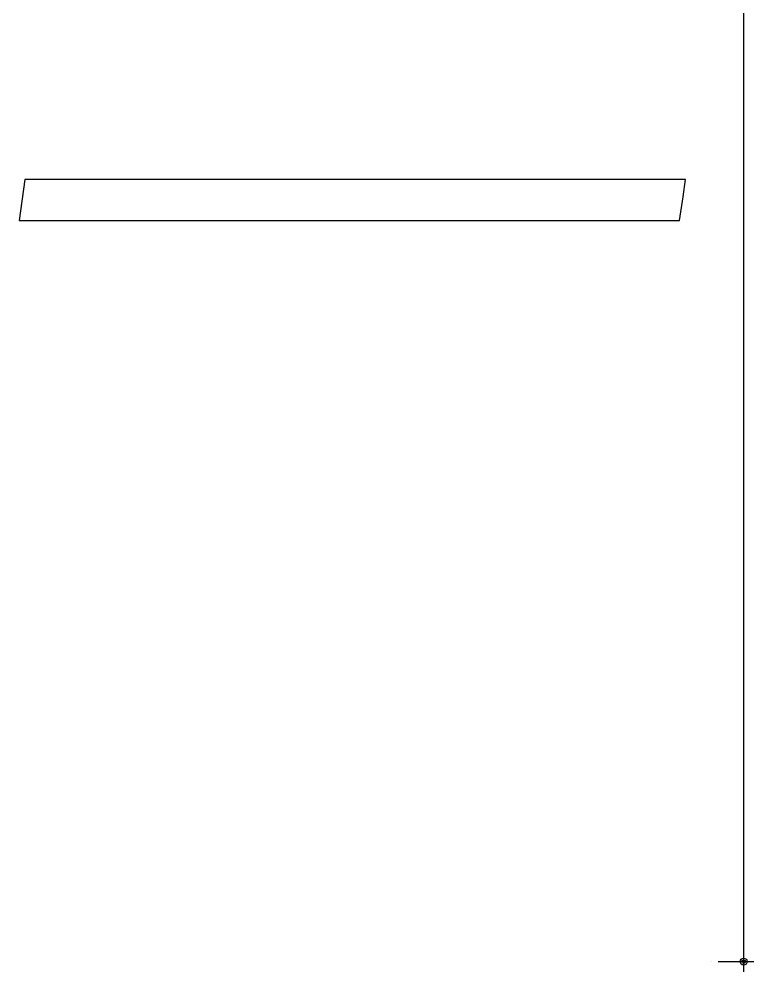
# Model space of a CAD drawing. Header units: millimetres. Extents: x 2609 to 8562, y 1432 to 7136.
# Drawn here: x 2609 to 3411, y 2476 to 3515 of the extents above; entities that cross this region are included whole.
import ezdxf

# ---------------------------------------------------------------- set-up
doc = ezdxf.new("R2010")
doc.units = ezdxf.units.MM
doc.layers.add('26', color=1, linetype='Continuous')
doc.layers.add('STEPHANIE', color=6, linetype='Continuous')

msp = doc.modelspace()

# ---------------------------------------------------------------- linework, layer by layer
at = {"layer": '26', "color": 3, "linetype": 'Continuous'}
for p, q in [((3399.72, 5805.56), (3399.72, 2476.06)), ((3364.29, 2487.31), (3364.29, 2487.31)), ((3371.79, 2487.31), (3410.97, 2487.31))]:
    msp.add_line(p, q, dxfattribs=at)
for radius in [3.75, 1.87]:
    msp.add_circle((3399.72, 2487.31), radius, dxfattribs=at)
at = {"layer": 'STEPHANIE', "linetype": 'Continuous'}
msp.add_lwpolyline([(3329.93, 3295.63), (3333.61, 3321.58), (3336.28, 3340.39), (3334.58, 3340.63), (2787.89, 3340.63), (2717.19, 3340.63), (2615.68, 3340.63), (2609.31, 3295.63)], close=True, dxfattribs=at)

doc.saveas('drawing.dxf')
